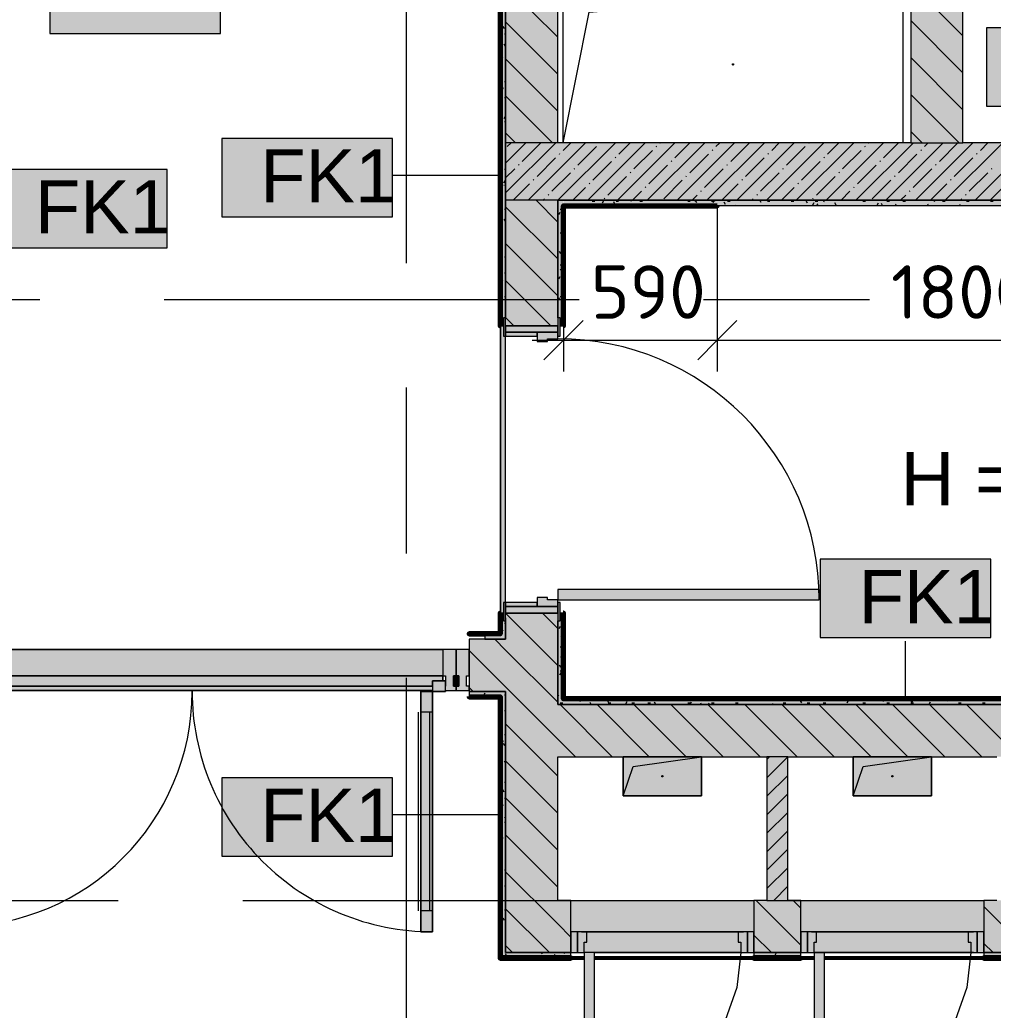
# Model space of a CAD drawing. Header units: millimetres. Extents: x -3817 to 677485, y -22715 to 103890.
# Drawn here: x 20974 to 24699, y 12591 to 16382 of the extents above; entities that cross this region are included whole.
import ezdxf

# ---------------------------------------------------------------- set-up
doc = ezdxf.new("R2010")
doc.units = ezdxf.units.MM
doc.layers.add('PDF _Геометрия', color=7, linetype='Continuous', true_color=0x1d1d1d)
doc.layers.add('PDF _Сплошная заливка', color=7, linetype='Continuous', true_color=0xffffff)
doc.layers.add('PDF _Текст', color=7, linetype='Continuous')
doc.styles.add('PDF GOST-Common', font='arial.ttf')
doc.styles.add('PDF ISOCPEUR', font='isocpeur.ttf')

msp = doc.modelspace()

# ---------------------------------------------------------------- hatches: boundary and pattern name
at = {"layer": 'PDF _Сплошная заливка', "transparency": 33554559}
h = msp.add_hatch(color=256, dxfattribs=at)
h.paths.add_polyline_path([(22833.3, 14011.3), (22833.3, 14081.3), (22825.3, 14081.3), (22825.3, 14111.3), (22813.3, 14111.3), (22813.3, 14011.3)], flags=0)
h.paths.add_polyline_path([(22825.3, 15211.3), (22825.3, 15241.3), (22833.3, 15241.3), (22833.3, 16491.3), (22813.3, 16491.3), (22813.3, 15211.3)], flags=0)
for points in [[(22969.2, 15911.3), (23033.3, 15911.3), (23033.3, 16511.3), (22833.3, 16511.3), (22833.3, 15911.3)], [(23033.3, 15691.3), (31033.3, 15691.3), (31033.3, 15911.3), (22833.3, 15911.3), (22833.3, 15691.3), (22969.2, 15691.3)], [(25443.3, 15671.3), (28083.3, 15671.3), (28083.3, 15691.3), (23053.3, 15691.3), (23054.3, 15671.3), (24614.2, 15671.3)], [(23033.3, 15171.3), (23041.3, 15171.3), (23041.3, 15241.3), (23033.3, 15241.3), (23033.3, 15186.3)], [(23032.2, 15186.3), (23033.3, 15186.3), (23033.3, 15211.3), (22833.3, 15211.3), (22833.3, 15186.3), (22969.2, 15186.3)], [(23913.3, 14161.3), (24033.3, 14161.3), (24033.3, 14201.3), (23033.3, 14201.3), (23033.3, 14161.3)], [(22825.3, 14081.3), (22833.3, 14081.3), (22833.3, 14151.3), (22825.3, 14151.3), (22825.3, 14093.5)], [(23033.3, 14111.3), (23033.3, 14136.3), (22833.3, 14136.3), (22833.3, 14111.3), (22969.2, 14111.3)], [(22289.9, 13871.3), (22593.5, 13871.3), (22593.5, 13971.3), (20693.5, 13971.3), (20693.5, 13871.3), (21610.5, 13871.3)], [(22643.5, 13814.3), (22643.5, 13831.3), (22633.5, 13831.3), (22633.5, 13871.3), (22643.5, 13871.3), (22643.5, 13971.3), (22593.5, 13971.3), (22593.5, 13871.3), (22603.5, 13871.3), (22603.5, 13814.3), (22629.6, 13814.3)], [(22693.5, 13814.3), (22693.5, 13831.3), (22683.5, 13831.3), (22683.5, 13871.3), (22693.5, 13871.3), (22693.5, 13971.3), (22643.5, 13971.3), (22643.5, 13871.3), (22653.5, 13871.3), (22653.5, 13831.3), (22643.5, 13831.3), (22643.5, 13814.3), (22675.7, 13814.3)], [(20931.2, 13831.3), (22553.5, 13831.3), (22553.5, 13851.4), (22593.5, 13851.4), (22593.5, 13871.3), (20693.5, 13871.3), (20693.5, 13851.4), (20733.5, 13851.4), (20733.5, 13831.3)], [(22643.5, 13831.3), (22653.5, 13831.3), (22653.5, 13871.3), (22633.5, 13871.3), (22633.5, 13831.3)], [(22508.5, 13814.3), (22553.5, 13814.3), (22553.5, 13831.3), (20733.5, 13831.3), (20733.5, 13814.3), (22289.9, 13814.3)], [(22508.5, 12891.4), (22553.5, 12891.4), (22553.5, 13811.4), (22508.5, 13811.4), (22508.5, 13011.4)], [(24913.3, 13761.4), (24913.3, 13781.3), (23033.3, 13781.3), (23033.3, 13761.4), (24713.3, 13761.4)], [(24327.9, 13561.4), (24913.3, 13561.4), (24913.3, 13761.4), (23033.3, 13761.4), (23033.3, 13561.4), (23913.3, 13561.4)], [(24463.3, 13411.3), (24463.3, 13561.4), (24163.3, 13561.4), (24163.3, 13411.3), (24327.9, 13411.3)], [(23758.3, 12891.4), (23783.3, 12891.4), (23783.3, 13011.4), (23083.3, 13011.4), (23083.3, 12891.4), (23743.3, 12891.4)], [(24663.3, 12891.4), (24663.3, 13011.4), (23963.3, 13011.4), (23963.3, 12891.4), (24638.3, 12891.4)], [(23143.3, 12811.3), (23733.3, 12811.3), (23733.3, 12851.3), (23723.3, 12851.3), (23723.3, 12891.4), (23143.3, 12891.4), (23143.3, 12851.3), (23133.3, 12851.3), (23133.3, 12811.3)], [(24327.9, 12811.3), (24613.3, 12811.3), (24613.3, 12851.3), (24603.3, 12851.3), (24603.3, 12891.4), (24023.3, 12891.4), (24023.3, 12851.3), (24013.3, 12851.3), (24013.3, 12811.3), (24053.3, 12811.3)], [(24013.3, 12211.4), (24053.3, 12211.4), (24053.3, 12811.3), (24013.3, 12811.3), (24013.3, 12503.6)]]:
    msp.add_hatch(color=256, dxfattribs=at).paths.add_polyline_path(points)
h = msp.add_hatch(color=256, dxfattribs=at)
h.paths.add_polyline_path([(22833.3, 12811.3), (23033.3, 12811.3), (23033.3, 14111.3), (22833.3, 14111.3), (22833.3, 13563.5)], flags=0)
h.paths.add_polyline_path([(23033.3, 15211.3), (23033.3, 15691.3), (22833.3, 15691.3), (22833.3, 15211.3), (22969.2, 15211.3)], flags=0)
h = msp.add_hatch(color=256, dxfattribs=at)
h.paths.add_polyline_path([(23053.3, 13781.3), (23053.3, 14111.3), (23041.3, 14111.3), (23041.3, 14081.3), (23033.3, 14081.3), (23033.3, 13781.3)], flags=0)
h.paths.add_polyline_path([(23053.3, 15211.3), (23053.3, 15691.3), (23033.3, 15691.3), (23034.6, 15241.3), (23041.3, 15241.3), (23041.3, 15211.3)], flags=0)
at = {"layer": 'PDF _Сплошная заливка', "true_color": 0x494949, "transparency": 33554559}
msp.add_hatch(color=251, dxfattribs=at).paths.add_polyline_path([(22825.3, 14111.3), (22825.3, 14151.3), (22833.3, 14151.3), (22833.3, 15171.3), (22825.3, 15171.3), (22825.3, 15211.3), (22813.3, 15211.3), (22813.3, 14111.3)])
at = {"layer": 'PDF _Сплошная заливка', "transparency": 33554559}
h = msp.add_hatch(color=256, dxfattribs=at)
h.paths.add_polyline_path([(22969.2, 14136.3), (23033.3, 14136.3), (23033.3, 14161.3), (22993.3, 14161.3), (22993.3, 14171.3), (22953.3, 14171.3), (22953.3, 14136.3)], flags=0)
h.paths.add_polyline_path([(22953.3, 15151.3), (22993.3, 15151.3), (22993.3, 15161.3), (23033.3, 15161.3), (23032.2, 15186.3), (22953.3, 15186.3), (22953.3, 15161.3)], flags=0)
h = msp.add_hatch(color=256, dxfattribs=at)
h.paths.add_polyline_path([(20453.3, 13811.4), (20593.5, 13811.4), (20591.5, 14011.3), (20453.3, 14011.3)], flags=0)
h.paths.add_polyline_path([(22693.5, 13811.4), (22833.3, 13811.4), (22833.3, 14011.3), (22693.5, 14011.3), (22693.5, 13828.5)], flags=0)
h = msp.add_hatch(color=256, dxfattribs=at)
h.paths.add_polyline_path([(22593.5, 13811.4), (22603.5, 13811.4), (22603.5, 13851.4), (22553.5, 13851.4), (22553.5, 13811.4)], flags=0)
h.paths.add_polyline_path([(20733.5, 13811.4), (20733.5, 13851.4), (20683.5, 13851.4), (20683.5, 13811.4), (20728.5, 13811.4)], flags=0)
h = msp.add_hatch(color=256, dxfattribs=at)
h.paths.add_polyline_path([(20467.9, 13791.3), (20593.5, 13791.3), (20591.5, 13811.4), (20453.3, 13811.4), (20453.3, 13791.3)], flags=0)
h.paths.add_polyline_path([(22813.3, 13791.3), (22813.3, 13811.4), (22693.5, 13811.4), (22693.5, 13791.3), (22812.3, 13791.3)], flags=0)
h = msp.add_hatch(color=256, dxfattribs=at)
h.paths.add_polyline_path([(28083.3, 12811.3), (28083.3, 13011.4), (24663.3, 13011.4), (24663.3, 12811.3), (27045.3, 12811.3)], flags=0)
h.paths.add_polyline_path([(23083.3, 12811.3), (23083.3, 13011.4), (23033.3, 13011.4), (23033.3, 12811.3)], flags=0)
h.paths.add_polyline_path([(23783.3, 12811.3), (23963.3, 12811.3), (23963.3, 13011.4), (23783.3, 13011.4), (23783.3, 12891.4)], flags=0)
h = msp.add_hatch(color=256, dxfattribs=at)
h.paths.add_polyline_path([(23758.3, 12811.3), (23758.3, 12891.4), (23723.3, 12891.4), (23723.3, 12851.3), (23733.3, 12851.3), (23733.3, 12811.3), (23743.3, 12811.3)], flags=0)
h.paths.add_polyline_path([(23123.3, 12811.3), (23133.3, 12811.3), (23133.3, 12851.3), (23143.3, 12851.3), (23143.3, 12891.4), (23108.3, 12891.4), (23108.3, 12811.3)], flags=0)
h = msp.add_hatch(color=256, dxfattribs=at)
h.paths.add_polyline_path([(24623.3, 12811.3), (24638.3, 12811.3), (24638.3, 12891.4), (24603.3, 12891.4), (24603.3, 12851.3), (24613.3, 12851.3), (24613.3, 12811.3)], flags=0)
h.paths.add_polyline_path([(24003.3, 12811.3), (24013.3, 12811.3), (24013.3, 12851.3), (24023.3, 12851.3), (24023.3, 12891.4), (23988.3, 12891.4), (23988.3, 12811.3)], flags=0)
h = msp.add_hatch(color=256, dxfattribs=at)
h.paths.add_polyline_path([(23943.3, 12791.3), (23963.3, 12791.3), (23963.3, 12811.3), (23783.3, 12811.3), (23783.3, 12791.3), (23913.3, 12791.3)], flags=0)
h.paths.add_polyline_path([(22969.2, 12791.3), (23083.3, 12791.3), (23083.3, 12811.3), (22813.3, 12811.3), (22813.3, 12791.3), (22833.3, 12791.3)], flags=0)
h.paths.add_polyline_path([(25686.6, 12791.3), (28283.3, 12791.3), (28283.3, 12811.3), (24663.3, 12811.3), (24663.3, 12791.3)], flags=0)

# ---------------------------------------------------------------- linework, layer by layer
at = {"layer": 'PDF _Геометрия', "color": 9, "lineweight": 9, "true_color": 0xc0c0c0}
for points in [[(26593.3, 28410.9), (28803.3, 28410.9), (28803.3, 17111.3), (22753.3, 17111.3), (22753.3, 16891.3), (24383.3, 16891.3), (24383.3, 15911.3), (23033.3, 15911.3), (23033.3, 16511.3), (23033.3, 16711.3), (22753.3, 16711.3), (22753.3, 16511.3), (22833.3, 16511.3), (22833.3, 15911.3), (22833.3, 15691.3), (22833.3, 16491.3), (22833.3, 16511.3), (22153.3, 16511.3), (22153.3, 17111.3), (22153.3, 17121.3), (22133.3, 17121.3), (22133.3, 17111.3), (22133.3, 16491.3), (22153.3, 16491.3)], [(30853.3, 16891.3), (31033.3, 16891.3), (31033.3, 15911.3), (24583.3, 15911.3), (24583.3, 16891.3), (26053.3, 16891.3)], [(28083.3, 15691.3), (23053.3, 15691.3), (23033.3, 15691.3), (23033.3, 15241.3), (23033.3, 15691.3), (28083.3, 15691.3)], [(23643.3, 15671.3), (25443.3, 15671.3)], [(22813.3, 15211.3), (22825.3, 15211.3)], [(22833.3, 15211.3), (23033.3, 15211.3)], [(23041.3, 15211.3), (23053.3, 15211.3)], [(22825.3, 14111.3), (22813.3, 14111.3)], [(23033.3, 14111.3), (22833.3, 14111.3)], [(23053.3, 14111.3), (23041.3, 14111.3)], [(24913.3, 13761.4), (23033.3, 13761.4), (23033.3, 14081.3), (23033.3, 13781.3), (23033.3, 13761.4), (24913.3, 13761.4)], [(22753.5, 14031.3), (22753.5, 14011.3), (22813.3, 14011.3), (22833.3, 14011.3), (22693.5, 14011.3), (22693.5, 13811.4), (22693.5, 13791.3)], [(22813.3, 13791.3), (22813.3, 12811.3), (22813.3, 12791.3), (23083.3, 12791.3), (23083.3, 12811.3), (22833.3, 12811.3), (22833.3, 13811.4), (22813.3, 13811.4), (22833.3, 13811.4), (22833.3, 12811.3), (23033.3, 12811.3), (23083.3, 12811.3), (23083.3, 13011.4), (23033.3, 13011.4), (23033.3, 13561.4), (23833.3, 13561.4), (23833.3, 13011.4), (23783.3, 13011.4), (23783.3, 12811.3), (23963.3, 12811.3), (23963.3, 13011.4), (23913.3, 13011.4), (23913.3, 13561.4), (24713.3, 13561.4)], [(23083.3, 12891.4), (23083.3, 13011.4), (23783.3, 13011.4), (23783.3, 12891.4)], [(23963.3, 12891.4), (23963.3, 13011.4), (24663.3, 13011.4), (24663.3, 12891.4)], [(24713.3, 13011.4), (24663.3, 13011.4), (24663.3, 12811.3), (28083.3, 12811.3)], [(23733.3, 12811.3), (23173.3, 12811.3)], [(24327.9, 12811.3), (24053.3, 12811.3)]]:
    msp.add_lwpolyline(points, dxfattribs=at)
at = {"layer": 'PDF _Геометрия', "color": 253, "lineweight": 9, "true_color": 0xaaaaaa}
for points in [[(22453.3, 15451), (22453.3, 17038.5)], [(20415.6, 15311.3), (21050.6, 15311.3)], [(21526.9, 15311.3), (23114.4, 15311.3)], [(23590.6, 15311.3), (24225.6, 15311.3)], [(22453.3, 14339.8), (22453.3, 14974.8)], [(22453.3, 12276), (22453.3, 13863.5)], [(22553.5, 13831.3), (22553.5, 13851.4), (22603.5, 13851.4)], [(22603.5, 13814.3), (22603.5, 13811.4), (22553.5, 13811.4), (22553.5, 13814.3)], [(22499.5, 12971.4), (22499.5, 13731.3)], [(22553.5, 13731.3), (22508.5, 13731.3)], [(22543.5, 12971.4), (22543.5, 13731.3)], [(20715.6, 13011.4), (21350.6, 13011.4)], [(21826.9, 13011.4), (23414.4, 13011.4)], [(23890.6, 13011.4), (24525.6, 13011.4)], [(22553.5, 12971.4), (22508.5, 12971.4)], [(23123.3, 12891.4), (23743.3, 12891.4), (23123.3, 12891.4)], [(24003.3, 12891.4), (24623.3, 12891.4), (24003.3, 12891.4)], [(23173.3, 12811.3), (23733.3, 12811.3), (23718.2, 12677.8), (23673.8, 12551), (23602.4, 12437.3), (23507.4, 12342.3), (23393.6, 12270.8), (23266.8, 12226.4), (23133.3, 12211.4)], [(23733.3, 12811.3), (23133.3, 12811.3)], [(24613.3, 12811.3), (24598.2, 12677.8), (24553.8, 12551), (24482.4, 12437.3), (24387.4, 12342.3), (24273.6, 12270.8), (24146.8, 12226.4), (24013.3, 12211.4)], [(24013.3, 12811.3), (24623.3, 12811.3), (24053.3, 12811.3)]]:
    msp.add_lwpolyline(points, dxfattribs=at)
at = {"layer": 'PDF _Геометрия', "color": 231, "lineweight": 70, "true_color": 0xff80c0}
for points in [[(22153.3, 16491.3), (22133.3, 16491.3), (22133.3, 16911.3), (22132.3, 16911.3), (22132.3, 16862.3), (22132.3, 16491.3), (22132.3, 16490.3), (22812.3, 16490.3), (22812.3, 15211.3), (22813.3, 15211.3)], [(23053.3, 15211.3), (23054.3, 15211.3), (23054.3, 15670.3), (23643.3, 15670.3), (23643.3, 15671.3)], [(22813.3, 14111.3), (22812.3, 14111.3), (22812.3, 14032.3), (22693.5, 14032.3), (22693.5, 14031.3), (22753.5, 14031.3)], [(24934.3, 13031.3), (24934.3, 13781.3), (24934.3, 13782.3), (23054.3, 13782.3), (23054.3, 14111.3), (23053.3, 14111.3)], [(22693.5, 13791.3), (22693.5, 13790.3), (22812.3, 13790.3), (22812.3, 12791.3), (22812.3, 12790.4), (23083.3, 12790.4), (23083.3, 12791.3), (22813.3, 12791.3), (22813.3, 13791.3)]]:
    msp.add_lwpolyline(points, dxfattribs=at)
at = {"layer": 'PDF _Геометрия', "color": 7, "lineweight": 9}
for points in [[(21741.8, 16629.8), (21088.6, 16629.8), (21088.6, 16329.8), (21741.8, 16329.8)], [(24353.3, 16511.3), (24353.3, 15911.3), (23053.3, 15911.3), (23053.3, 16511.3)], [(25326.6, 16351.8), (24673.5, 16351.8), (24673.5, 16051.8), (25326.6, 16051.8)], [(22400.3, 15928), (21747.1, 15928), (21747.1, 15628), (22400.3, 15628)], [(21537.8, 15809.5), (20884.7, 15809.5), (20884.7, 15509.5), (21537.8, 15509.5)], [(24690.5, 14317.2), (24037.4, 14317.2), (24037.4, 14017.2), (24690.5, 14017.2)], [(22833.3, 14093.5), (22833.3, 14011.3)], [(22553.5, 13814.3), (20733.5, 13814.3)], [(22693.5, 13811.4), (22813.3, 13811.4)], [(23583.3, 13561.4), (23583.3, 13411.3), (23283.3, 13411.3), (23283.3, 13561.4)], [(23583.3, 13561.4), (23283.3, 13561.4), (23283.3, 13411.3), (23583.3, 13411.3)], [(24463.3, 13561.4), (24463.3, 13411.3), (24163.3, 13411.3), (24163.3, 13561.4)], [(24463.3, 13561.4), (24163.3, 13561.4), (24163.3, 13411.3), (24463.3, 13411.3)], [(22400.3, 13480.5), (21747.1, 13480.5), (21747.1, 13180.5), (22400.3, 13180.5)]]:
    msp.add_lwpolyline(points, close=True, dxfattribs=at)
at = {"layer": 'PDF _Геометрия', "lineweight": 9}
for points in [[(23033.3, 16315.2), (22837.1, 16511.3), (22753.3, 16595.2)], [(24583.3, 16320.8), (24383.3, 16520.8)], [(24583.3, 16179.4), (24383.3, 16379.4)], [(23033.3, 16173.7), (22833.3, 16373.7)], [(23033.3, 16032.3), (22833.3, 16232.3)], [(24583.3, 16038), (24383.3, 16238)], [(23012.8, 15911.3), (22833.3, 16090.9)], [(24568.5, 15911.3), (24383.3, 16096.5)], [(22871.4, 15911.3), (22833.3, 15949.5)], [(24427, 15911.3), (24383.3, 15955.1)], [(22833.3, 15833.6), (22911, 15911.3)], [(22833.3, 15719.6), (23025.1, 15911.3)], [(22839.3, 15896.6), (22854, 15911.3)], [(22896.3, 15839.6), (22967.6, 15910.9)], [(22919.1, 15691.3), (23139.1, 15911.3)], [(23033.2, 15691.3), (23253.2, 15911.3)], [(23053.1, 15882.4), (23082.1, 15911.3)], [(23110.1, 15825.4), (23181.4, 15896.6)], [(23147.2, 15691.3), (23367.2, 15911.3)], [(23195.7, 15910.9), (23196.1, 15911.3)], [(23261.3, 15691.3), (23481.3, 15911.3)], [(23267, 15868.1), (23310.2, 15911.3)], [(23375.3, 15691.3), (23595.3, 15911.3)], [(23409.5, 15896.6), (23411.9, 15899)], [(23423.8, 15910.9), (23424.2, 15911.3)], [(23480.8, 15853.9), (23538.3, 15911.3)], [(23489.4, 15691.3), (23709.4, 15911.3)], [(23603.4, 15691.3), (23823.4, 15911.3)], [(23623.4, 15882.4), (23625.7, 15884.8)], [(23637.6, 15896.6), (23652.3, 15911.3)], [(23694.6, 15839.6), (23765.9, 15910.9)], [(23717.4, 15691.3), (23937.4, 15911.3)], [(23831.5, 15691.3), (24051.5, 15911.3)], [(23851.5, 15882.4), (23880.4, 15911.3)], [(23908.5, 15825.4), (23979.8, 15896.6)], [(23945.5, 15691.3), (24165.5, 15911.3)], [(23994, 15910.9), (23994.5, 15911.3)], [(24059.6, 15691.3), (24279.6, 15911.3)], [(24065.3, 15868.1), (24108.5, 15911.3)], [(24173.6, 15691.3), (24393.6, 15911.3)], [(24207.9, 15896.6), (24210.2, 15899)], [(24222.1, 15910.9), (24222.6, 15911.3)], [(24279.1, 15853.9), (24336.6, 15911.3)], [(24287.7, 15691.3), (24507.7, 15911.3)], [(24401.7, 15691.3), (24621.7, 15911.3)], [(24421.7, 15882.4), (24424.1, 15884.8)], [(24436, 15896.6), (24450.7, 15911.3)], [(24493, 15839.6), (24564.3, 15910.9)], [(24515.8, 15691.3), (24735.8, 15911.3)], [(24629.8, 15691.3), (24849.8, 15911.3)], [(24649.8, 15882.4), (24678.8, 15911.3)], [(22953.3, 15782.6), (23024.6, 15853.9)], [(23038.9, 15868.1), (23041.2, 15870.5)], [(23252.7, 15853.9), (23255.1, 15856.2)], [(23324, 15811.1), (23395.3, 15882.4)], [(23537.8, 15796.8), (23609.1, 15868.1)], [(23751.7, 15782.6), (23822.9, 15853.9)], [(23837.2, 15868.1), (23839.6, 15870.5)], [(24051, 15853.9), (24053.4, 15856.2)], [(24122.3, 15811.1), (24193.6, 15882.4)], [(24336.2, 15796.8), (24407.4, 15868.1)], [(24550, 15782.6), (24621.3, 15853.9)], [(24635.5, 15868.1), (24637.9, 15870.5)], [(22833.3, 15776.6), (22867.8, 15811.1)], [(22882, 15825.4), (22884.4, 15827.7)], [(23095.9, 15811.1), (23098.3, 15813.5)], [(23167.2, 15768.3), (23238.4, 15839.6)], [(23381, 15754.1), (23452.3, 15825.4)], [(23466.5, 15839.6), (23468.9, 15842)], [(23594.8, 15739.8), (23666.1, 15811.1)], [(23680.4, 15825.4), (23682.8, 15827.7)], [(23894.2, 15811.1), (23896.6, 15813.5)], [(23965.5, 15768.3), (24036.8, 15839.6)], [(24179.4, 15754.1), (24250.6, 15825.4)], [(24264.9, 15839.6), (24267.3, 15842)], [(24393.2, 15739.8), (24464.5, 15811.1)], [(24478.7, 15825.4), (24481.1, 15827.7)], [(24692.6, 15811.1), (24694.9, 15813.5)], [(22939.1, 15768.3), (22941.4, 15770.7)], [(23010.3, 15725.6), (23081.6, 15796.8)], [(23224.2, 15711.3), (23295.5, 15782.6)], [(23309.7, 15796.8), (23312.1, 15799.2)], [(23523.6, 15782.6), (23525.9, 15785)], [(23737.4, 15768.3), (23739.8, 15770.7)], [(23808.7, 15725.6), (23880, 15796.8)], [(24022.5, 15711.3), (24093.8, 15782.6)], [(24108.1, 15796.8), (24110.4, 15799.2)], [(24321.9, 15782.6), (24324.3, 15785)], [(24535.8, 15768.3), (24538.1, 15770.7)], [(24607, 15725.6), (24678.3, 15796.8)], [(22862.1, 15691.3), (22924.8, 15754.1)], [(23090.2, 15691.3), (23138.7, 15739.8)], [(23152.9, 15754.1), (23155.3, 15756.4)], [(23366.7, 15739.8), (23369.1, 15742.2)], [(23438, 15697.1), (23509.3, 15768.3)], [(23660.4, 15691.3), (23723.2, 15754.1)], [(23888.5, 15691.3), (23937, 15739.8)], [(23951.3, 15754.1), (23953.6, 15756.4)], [(24165.1, 15739.8), (24167.5, 15742.2)], [(24236.4, 15697.1), (24307.7, 15768.3)], [(24458.8, 15691.3), (24521.5, 15754.1)], [(24686.9, 15691.3), (24735.3, 15739.8)], [(22976.1, 15691.3), (22981.8, 15697.1)], [(22996.1, 15711.3), (22998.5, 15713.7)], [(23209.9, 15697.1), (23212.3, 15699.4)], [(23318.3, 15691.3), (23352.5, 15725.6)], [(23546.4, 15691.3), (23566.3, 15711.3)], [(23580.6, 15725.6), (23583, 15727.9)], [(23774.5, 15691.3), (23780.2, 15697.1)], [(23794.4, 15711.3), (23796.8, 15713.7)], [(24008.3, 15697.1), (24010.6, 15699.4)], [(24116.6, 15691.3), (24150.8, 15725.6)], [(24344.7, 15691.3), (24364.7, 15711.3)], [(24378.9, 15725.6), (24381.3, 15727.9)], [(24572.8, 15691.3), (24578.5, 15697.1)], [(24592.8, 15711.3), (24595.1, 15713.7)], [(23033.3, 15466.6), (22833.3, 15666.6)], [(23033.3, 15608.1), (22950, 15691.3)], [(23033.3, 15325.2), (22833.3, 15525.2)], [(23005.7, 15211.3), (22833.3, 15383.8)], [(22864.3, 15211.3), (22833.3, 15242.4)], [(23033.3, 13911), (22833.3, 14111)], [(23033.3, 14052.4), (22974.3, 14111.3)], [(23033.3, 13769.6), (22833.3, 13969.6), (22791.5, 14011.3)], [(23100.1, 13561.4), (23033.3, 13628.2), (22833.3, 13828.2), (22693.5, 13967.9)], [(22708.7, 13811.4), (22693.5, 13826.5)], [(23241.5, 13561.4), (23041.5, 13761.4)], [(23382.9, 13561.4), (23182.9, 13761.4)], [(23524.3, 13561.4), (23324.3, 13761.4)], [(23665.8, 13561.4), (23465.8, 13761.4)], [(23807.2, 13561.4), (23607.2, 13761.4)], [(23948.6, 13561.4), (23748.6, 13761.4)], [(24090, 13561.4), (23890, 13761.4)], [(24231.4, 13561.4), (24031.4, 13761.4)], [(24372.9, 13561.4), (24172.9, 13761.4)], [(24514.3, 13561.4), (24314.3, 13761.4)], [(24655.7, 13561.4), (24455.7, 13761.4)], [(24913.3, 13445.2), (24797.1, 13561.4), (24597.1, 13761.4)], [(23033.3, 13486.7), (22833.3, 13686.7)], [(23033.3, 13345.3), (22833.3, 13545.3)], [(23833.3, 13551.2), (23843.4, 13561.4)], [(23833.3, 13480.5), (23913.3, 13560.5)], [(23833.3, 13409.8), (23913.3, 13489.8)], [(23033.3, 13203.9), (22833.3, 13403.9)], [(23833.3, 13339.1), (23913.3, 13419.1)], [(23833.3, 13268.4), (23913.3, 13348.4)], [(23833.3, 13197.7), (23913.3, 13277.7)], [(23033.3, 13062.5), (22833.3, 13262.5)], [(23833.3, 13127), (23913.3, 13207)], [(23083.3, 12871.1), (23033.3, 12921.1), (22833.3, 13121.1)], [(23833.3, 13056.3), (23913.3, 13136.3)], [(23859.1, 13011.4), (23913.3, 13065.6)], [(23963.3, 12839.6), (23791.5, 13011.4)], [(23963.3, 12981), (23932.9, 13011.4)], [(23001.5, 12811.3), (22833.3, 12979.6)], [(24840, 12811.3), (24663.3, 12988.1)], [(23850.1, 12811.3), (23783.3, 12878.2)], [(22860.1, 12811.3), (22833.3, 12838.2)], [(24698.6, 12811.3), (24663.3, 12846.7)]]:
    msp.add_lwpolyline(points, dxfattribs=at)
at = {"layer": 'PDF _Геометрия', "color": 231, "lineweight": 9, "true_color": 0xff80c0}
for points in [[(22813.3, 15211.3), (22813.3, 16491.3), (22812.3, 16491.3), (22153.3, 16491.3)], [(23643.3, 15671.3), (23054.3, 15671.3), (23053.3, 15671.3), (23053.3, 15211.3)], [(22753.5, 14031.3), (22800.2, 14031.3), (22813.3, 14031.3), (22813.3, 14032.3), (22813.3, 14111.3)], [(23053.3, 14111.3), (23053.3, 13794.4), (23053.3, 13781.3), (23054.3, 13781.3), (24913.3, 13781.3)], [(22813.3, 13791.3), (22812.3, 13791.3), (22693.5, 13791.3)]]:
    msp.add_lwpolyline(points, dxfattribs=at)
at = {"layer": 'PDF _Геометрия', "color": 7, "lineweight": 9}
for points in [[(22813.3, 16491.3), (22813.3, 15211.3), (22825.3, 15211.3)], [(23053.3, 15911.3), (23153.3, 16411.3), (24353.3, 16511.3)], [(23033.3, 15911.3), (22833.3, 15911.3)], [(24383.3, 15911.3), (24583.3, 15911.3)], [(22812.8, 15786.1), (22400.3, 15786.1)], [(23033.3, 15691.3), (22833.3, 15691.3), (22833.3, 15241.3), (22833.3, 15691.3)], [(23053.3, 15211.3), (23053.3, 15671.3)], [(23054.3, 15671.3), (23643.3, 15671.3)], [(23643.3, 15662.3), (23643.3, 15155.5), (23643.3, 15035.5)], [(23054.3, 15261.6), (23054.3, 15155.5), (23054.3, 15035.5)], [(22813.3, 14111.3), (22813.3, 15211.3), (22813.3, 14111.3), (22813.3, 14032.3)], [(22833.3, 14151.3), (22833.3, 15171.3)], [(22934.3, 15155.5), (23643.3, 15155.5), (25563.3, 15155.5)], [(23053.3, 13781.3), (23053.3, 13794.4), (23053.3, 14111.3)], [(22753.5, 14031.3), (22800.2, 14031.3), (22813.3, 14031.3)], [(24364, 13781.8), (24364, 14003.3)], [(22593.5, 13971.3), (20693.5, 13971.3), (22593.5, 13971.3), (22593.5, 13871.3), (22593.5, 13851.4), (22593.5, 13871.3), (20693.5, 13871.3), (22593.5, 13871.3)], [(22633.5, 13853.6), (22651.3, 13871.3)], [(22553.5, 13831.3), (20733.5, 13831.3), (22553.5, 13831.3)], [(22693.5, 13791.3), (22812.3, 13791.3)], [(24913.3, 13781.3), (23054.3, 13781.3)], [(23283.3, 13411.3), (23320.8, 13523.8), (23583.3, 13561.4)], [(23913.3, 13561.4), (23833.3, 13561.4)], [(24163.3, 13411.3), (24200.8, 13523.8), (24463.3, 13561.4)], [(22812.8, 13338.6), (22400.3, 13338.6)], [(23833.3, 13011.4), (23913.3, 13011.4)]]:
    msp.add_lwpolyline(points, dxfattribs=at)
at = {"layer": 'PDF _Геометрия', "color": 253, "lineweight": 9, "true_color": 0x9b9b9b}
for points in [[(22829.1, 16347.9), (22824, 16356.6)], [(22828.9, 16328.4), (22833.3, 16328.4)], [(22833.2, 16279.9), (22828.1, 16288.6)], [(22816.9, 16231), (22813.3, 16224.6)], [(22822, 16238.3), (22817, 16247)], [(22814.9, 16128.6), (22813.3, 16131.5)], [(22824, 16121.3), (22819, 16112.6)], [(22828.9, 16145.5), (22833.3, 16145.5)], [(22828.9, 16084.5), (22833.3, 16084.5)], [(22819, 16060.6), (22814, 16069.3)], [(22819.9, 16053.3), (22814.9, 16044.6)], [(22831.1, 16011.6), (22826.1, 16002.9)], [(22828.9, 15993.1), (22833.3, 15993.1)], [(22828.9, 15810.2), (22833.3, 15810.2)], [(22818.8, 15807.5), (22813.8, 15798.8)], [(22824.2, 15746.8), (22819.2, 15755.5)], [(22830, 15765.9), (22825, 15757.2)], [(22828.9, 15749.3), (22833.3, 15749.3)], [(22828.9, 15657.8), (22833.3, 15657.8)], [(23042.3, 15657.8), (23052.4, 15657.8)], [(23166.1, 15677.4), (23162.6, 15671.3)], [(23164.2, 15688.3), (23174.3, 15688.3)], [(23207.7, 15688.6), (23202.7, 15679.9)], [(23210.1, 15688), (23208.1, 15691.3)], [(23244.5, 15691.3), (23244.3, 15691)], [(23251.7, 15676.9), (23246.7, 15685.6)], [(23255.7, 15688.3), (23265.7, 15688.3)], [(23314.9, 15691.3), (23312.4, 15687)], [(23347.1, 15688.3), (23357.2, 15688.3)], [(23411.8, 15676.3), (23408.9, 15671.3)], [(23479.8, 15672.3), (23479.3, 15671.3)], [(23530, 15688.3), (23540, 15688.3)], [(23561.3, 15691.3), (23558.1, 15685.9)], [(23565.5, 15682), (23560.4, 15690.7)], [(23621.4, 15688.3), (23631.5, 15688.3)], [(23631.1, 15690.5), (23626.1, 15681.8)], [(23633.5, 15686.1), (23630.5, 15691.3)], [(23675.1, 15675), (23670.1, 15683.7)], [(23682.4, 15688.3), (23692.4, 15688.3)], [(23712.4, 15671.3), (23711.8, 15672.5)], [(23811.2, 15683.1), (23806.5, 15691.3)], [(23834.8, 15688.3), (23844.8, 15688.3)], [(23926.2, 15688.3), (23936.3, 15688.3)], [(23988.9, 15680.1), (23983.9, 15688.9)], [(24013, 15681.2), (24007.9, 15672.5)], [(24017.7, 15688.3), (24027.7, 15688.3)], [(24029.2, 15671.3), (24025.5, 15677.7)], [(24054, 15691.3), (24049.6, 15683.7)], [(24098.6, 15673.1), (24093.6, 15681.8)], [(24159.6, 15691.3), (24159.2, 15690.7)], [(24200.5, 15688.3), (24210.6, 15688.3)], [(24258.7, 15680.1), (24253.7, 15671.4)], [(24275.6, 15671.3), (24271.3, 15678.8)], [(24292, 15688.3), (24302, 15688.3)], [(24326.7, 15676.1), (24324, 15671.3)], [(24352.9, 15688.3), (24363, 15688.3)], [(24370.7, 15689.4), (24369.6, 15691.3)], [(24405.9, 15691.3), (24405, 15689.7)], [(24451.5, 15671.3), (24449, 15675.8)], [(24476.3, 15691.3), (24473, 15685.6)], [(24505.3, 15688.3), (24515.4, 15688.3)], [(24572.5, 15675), (24570.4, 15671.3)], [(24596.8, 15688.3), (24606.8, 15688.3)], [(24688.2, 15688.3), (24698.3, 15688.3)], [(22832.4, 15610.7), (22827.3, 15619.4)], [(23041.2, 15644), (23036.1, 15635.3)], [(23052.3, 15602.3), (23047.3, 15593.6)], [(23042.3, 15566.4), (23052.4, 15566.4)], [(23053.3, 15532.9), (23050.7, 15537.3)], [(22813.7, 15493.8), (22813.3, 15493.1)], [(22828.9, 15474.9), (22833.3, 15474.9)], [(23044.6, 15486.9), (23039.6, 15495.6)], [(23042.3, 15444.5), (23052.4, 15444.5)], [(22818.2, 15391.4), (22813.3, 15400)], [(22828.9, 15414), (22833.3, 15414)], [(23040.1, 15398.2), (23035, 15389.5)], [(23048.7, 15418.9), (23043.7, 15427.6)], [(22820.7, 15384.1), (22815.7, 15375.4)], [(23051.2, 15356.6), (23046.2, 15347.9)], [(23052.8, 15350.8), (23047.8, 15359.6)], [(22828.9, 15322.5), (22833.3, 15322.5)], [(23041.6, 15309.2), (23036.6, 15317.9)], [(23042.3, 15322.5), (23052.4, 15322.5)], [(23042.3, 15231.1), (23052.4, 15231.1)], [(23042.3, 14103.3), (23052.4, 14103.3)], [(22828.9, 14072.9), (22833.3, 14072.9)], [(23047.1, 14080.5), (23042.1, 14089.2)], [(22822.3, 14045.7), (22817.3, 14037)], [(23041.7, 14059.9), (23036.6, 14051.2)], [(23051.2, 14012.5), (23046.2, 14021.2)], [(23042.3, 13981.4), (23052.4, 13981.4)], [(23053.3, 13947.9), (23050.2, 13953.2)], [(23048.7, 13950.2), (23043.7, 13941.5)], [(23044.1, 13902.8), (23039.1, 13911.5)], [(23044.7, 13882.2), (23039.6, 13873.5)], [(23042.3, 13890), (23052.4, 13890)], [(22753.2, 13804.1), (22748.2, 13795.4)], [(23037, 13793.2), (23033.3, 13799.7)], [(23053.3, 13836.1), (23050.8, 13831.8)], [(22768, 13798.6), (22778, 13798.6)], [(22828.9, 13798.6), (22833.3, 13798.6)], [(23042.3, 13768.1), (23052.4, 13768.1)], [(23120.3, 13770.8), (23115.3, 13779.6)], [(23161, 13761.4), (23156.9, 13768.4)], [(23230, 13763.8), (23225, 13772.5)], [(23225.2, 13768.1), (23235.2, 13768.1)], [(23297.5, 13771.4), (23292.4, 13762.7)], [(23316.6, 13768.1), (23326.7, 13768.1)], [(23338.4, 13781.3), (23334.1, 13773.9)], [(23377.6, 13768.1), (23387.6, 13768.1)], [(23407.4, 13761.4), (23402.7, 13769.5)], [(23444, 13781.3), (23443.7, 13780.9)], [(23502.1, 13780.1), (23501.4, 13781.3)], [(23530, 13768.1), (23540, 13768.1)], [(23543.2, 13770.3), (23538.2, 13761.6)], [(23583.3, 13761.4), (23580.4, 13766.5)], [(23611.2, 13766.2), (23608.4, 13761.4)], [(23621.4, 13768.1), (23631.5, 13768.1)], [(23690.4, 13781.3), (23689.5, 13779.9)], [(23712.9, 13768.1), (23722.9, 13768.1)], [(23760.7, 13781.3), (23757.5, 13775.8)], [(23857, 13765.2), (23854.8, 13761.4)], [(23895.7, 13768.1), (23905.8, 13768.1)], [(23925.6, 13778.2), (23923.7, 13781.3)], [(23967.2, 13767.1), (23962.2, 13775.8)], [(23987.2, 13768.1), (23997.2, 13768.1)], [(24048.1, 13768.1), (24058.2, 13768.1)], [(24144.3, 13775.2), (24139.3, 13766.5)], [(24183.1, 13781.3), (24181, 13777.7)], [(24200.5, 13768.1), (24210.6, 13768.1)], [(24281, 13772.2), (24275.9, 13780.9)], [(24292, 13768.1), (24302, 13768.1)], [(24349, 13776.3), (24346.1, 13781.3)], [(24348.4, 13763), (24347.5, 13761.4)], [(24383.4, 13768.1), (24393.5, 13768.1)], [(24390.1, 13774.1), (24385.1, 13765.4)], [(24390.6, 13765.2), (24385.6, 13773.9)], [(24428, 13761.4), (24427.2, 13762.7)], [(24458.1, 13770), (24453.1, 13761.4)], [(24526.7, 13773.3), (24522.1, 13781.3)], [(24566.3, 13768.1), (24576.4, 13768.1)], [(24605.4, 13781.3), (24604.4, 13779.6)], [(24657.7, 13768.1), (24667.8, 13768.1)], [(22817.2, 13732), (22813.3, 13725.2)], [(22828.9, 13737.6), (22833.3, 13737.6)], [(22824.2, 13622.3), (22819.2, 13613.6)], [(22830, 13603.2), (22824.9, 13611.9)], [(22828.9, 13646.1), (22833.3, 13646.1)], [(22833.3, 13536.5), (22829, 13543.9)], [(22828.9, 13463.3), (22833.3, 13463.3)], [(22833.3, 13475.6), (22833.1, 13475.8)], [(22827, 13425.5), (22821.9, 13434.2)], [(22815.8, 13383.9), (22813.3, 13388.3)], [(22828.9, 13402.3), (22833.3, 13402.3)], [(22823.1, 13376.6), (22818.1, 13367.9)], [(22819.9, 13315.8), (22814.9, 13324.5)], [(22828.9, 13310.9), (22833.3, 13310.9)], [(22833.3, 13333.2), (22829.3, 13326.2)], [(22824, 13247.8), (22818.9, 13256.5)], [(22828.9, 13128), (22833.3, 13128)], [(22833.3, 13150.3), (22832.3, 13148.5)], [(22828.9, 13067), (22833.3, 13067)], [(22813.9, 12994.8), (22813.3, 12993.7)], [(22828.9, 12975.6), (22833.3, 12975.6)], [(22829.2, 12934), (22824.1, 12942.7)], [(22833.3, 12906.4), (22831.2, 12902.8)], [(22828.9, 12792.7), (22839, 12792.7)], [(22837.3, 12798), (22832.3, 12806.7)], [(22876.3, 12791.3), (22873.9, 12795.5)], [(22973.4, 12806.1), (22970.4, 12811.3)], [(22981.3, 12792.7), (22991.4, 12792.7)], [(23021, 12804.8), (23015.9, 12796.1)], [(23059.9, 12811.3), (23057.6, 12807.3)], [(23072.8, 12792.7), (23082.8, 12792.7)], [(23834.8, 12792.7), (23844.8, 12792.7)], [(23867.8, 12808.6), (23862.8, 12799.9)], [(23904.6, 12811.3), (23904.4, 12811.1)], [(23956.3, 12810.5), (23955.8, 12811.3)], [(24688.2, 12792.7), (24698.3, 12792.7)]]:
    msp.add_lwpolyline(points, dxfattribs=at)
at = {"layer": 'PDF _Геометрия', "color": 253, "lineweight": 13, "true_color": 0xaaaaaa}
for points in [[(22825.3, 15171.3), (22833.3, 15171.3), (22833.3, 15241.3), (22825.3, 15241.3)], [(23033.3, 15171.3), (23041.3, 15171.3), (23041.3, 15241.3), (23033.3, 15241.3)], [(22833.3, 15186.3), (23033.3, 15186.3), (23033.3, 15211.3), (22833.3, 15211.3)], [(22833.3, 15171.3), (22953.3, 15171.3), (22953.3, 15186.3), (22833.3, 15186.3)], [(23033.3, 15161.3), (23033.3, 15186.3), (22953.3, 15186.3), (22953.3, 15151.3), (22993.3, 15151.3), (22993.3, 15161.3)], [(23032.3, 15171.3), (23033.3, 15171.3), (23033.3, 15186.3), (23032.3, 15186.3)], [(24033.3, 14161.3), (24033.3, 14201.3), (23033.3, 14201.3), (23033.3, 14161.3)], [(22825.3, 14151.3), (22825.3, 14081.3), (22833.3, 14081.3), (22833.3, 14151.3)], [(22833.3, 14151.3), (22833.3, 14136.3), (22953.3, 14136.3), (22953.3, 14151.3)], [(23033.3, 14161.3), (22993.3, 14161.3), (22993.3, 14171.3), (22953.3, 14171.3), (22953.3, 14136.3), (23033.3, 14136.3)], [(23032.3, 14151.3), (23032.3, 14136.3), (23033.3, 14136.3), (23033.3, 14151.3)], [(23033.3, 14151.3), (23033.3, 14081.3), (23041.3, 14081.3), (23041.3, 14151.3)], [(22833.3, 14136.3), (22833.3, 14111.3), (23033.3, 14111.3), (23033.3, 14136.3)], [(22553.5, 13811.4), (22603.5, 13811.4), (22603.5, 13851.4), (22553.5, 13851.4)], [(23108.3, 12891.4), (23083.3, 12891.4), (23083.3, 12811.3), (23108.3, 12811.3)], [(23133.3, 12811.3), (23133.3, 12851.3), (23143.3, 12851.3), (23143.3, 12891.4), (23108.3, 12891.4), (23108.3, 12811.3)], [(23733.3, 12811.3), (23758.3, 12811.3), (23758.3, 12891.4), (23723.3, 12891.4), (23723.3, 12851.3), (23733.3, 12851.3)], [(23758.3, 12891.4), (23758.3, 12811.3), (23783.3, 12811.3), (23783.3, 12891.4)], [(23988.3, 12891.4), (23963.3, 12891.4), (23963.3, 12811.3), (23988.3, 12811.3)], [(24013.3, 12811.3), (24013.3, 12851.3), (24023.3, 12851.3), (24023.3, 12891.4), (23988.3, 12891.4), (23988.3, 12811.3)], [(24613.3, 12811.3), (24638.3, 12811.3), (24638.3, 12891.4), (24603.3, 12891.4), (24603.3, 12851.3), (24613.3, 12851.3)], [(24638.3, 12891.4), (24638.3, 12811.3), (24663.3, 12811.3), (24663.3, 12891.4)], [(23133.3, 12211.4), (23173.3, 12211.4), (23173.3, 12811.3), (23133.3, 12811.3)], [(24013.3, 12211.4), (24053.3, 12211.4), (24053.3, 12811.3), (24013.3, 12811.3)]]:
    msp.add_lwpolyline(points, close=True, dxfattribs=at)
at = {"layer": 'PDF _Геометрия', "color": 7, "lineweight": 20}
for points in [[(23129.3, 15230.5), (23054.3, 15155.5), (22979.3, 15080.5)], [(23718.3, 15230.5), (23643.3, 15155.5), (23568.3, 15080.5)], [(22603.5, 13814.3), (22643.5, 13814.3), (22643.5, 13831.3), (22633.5, 13831.3), (22633.5, 13871.3), (22643.5, 13871.3), (22643.5, 13971.3), (22593.5, 13971.3), (22593.5, 13871.3), (22603.5, 13871.3), (22603.5, 13831.3)]]:
    msp.add_lwpolyline(points, dxfattribs=at)
for points in [[(22653.5, 13831.3), (22643.5, 13831.3), (22643.5, 13814.3), (22693.5, 13814.3), (22693.5, 13831.3), (22683.5, 13831.3), (22683.5, 13871.3), (22693.5, 13871.3), (22693.5, 13971.3), (22643.5, 13971.3), (22643.5, 13871.3), (22653.5, 13871.3)], [(22653.5, 13871.3), (22633.5, 13871.3), (22633.5, 13831.3), (22653.5, 13831.3)]]:
    msp.add_lwpolyline(points, close=True, dxfattribs=at)
at = {"layer": 'PDF _Геометрия', "color": 253, "lineweight": 9, "true_color": 0xaaaaaa}
for points in [[(22553.5, 13831.3), (22553.5, 13851.4), (22603.5, 13851.4), (22553.5, 13851.4)], [(22508.5, 13811.4), (22553.5, 13811.4), (22553.5, 12891.4), (22508.5, 12891.4), (22508.5, 13811.4), (22508.5, 12891.4), (22553.5, 12891.4), (22553.5, 13811.4)], [(22553.5, 13811.4), (22553.5, 13814.3), (22553.5, 13811.4), (22603.5, 13811.4), (22603.5, 13814.3), (22603.5, 13811.4)]]:
    msp.add_lwpolyline(points, close=True, dxfattribs=at)
msp.add_lwpolyline([(20733.5, 13811.4), (20733.5, 12911.3, 0.414213), (21633.5, 13811.4, 0.414214), (22553.5, 12891.4), (22553.5, 13811.4)], format="xyb", dxfattribs=at)
at = {"layer": 'PDF _Геометрия', "color": 9, "lineweight": 9, "true_color": 0xc0c0c0}
for points in [[(28283.3, 12791.3), (28303.3, 12791.3), (28303.3, 13061.3), (28283.3, 13061.3), (28283.3, 12811.3), (24663.3, 12811.3), (24663.3, 12791.3)], [(23963.3, 12811.3), (23783.3, 12811.3), (23783.3, 12791.3), (23963.3, 12791.3)]]:
    msp.add_lwpolyline(points, close=True, dxfattribs=at)
at = {"layer": 'PDF _Геометрия', "color": 231, "lineweight": 70, "true_color": 0xff80c0}
for points in [[(28303.3, 12790.4), (28304.3, 12790.4), (28304.3, 13061.3), (28303.3, 13061.3), (28303.3, 12791.3), (24663.3, 12791.3), (24663.3, 12790.4)], [(23963.3, 12791.3), (23783.3, 12791.3), (23783.3, 12790.4), (23963.3, 12790.4)]]:
    msp.add_lwpolyline(points, close=True, dxfattribs=at)
at = {"layer": 'PDF _Геометрия', "color": 231, "lineweight": 53, "true_color": 0xff80c0}
for points in [[(23083.3, 12791.3), (23133.3, 12791.3)], [(23133.3, 12790.4), (23083.3, 12790.4)], [(23173.3, 12791.3), (23783.3, 12791.3)], [(23783.3, 12790.4), (23173.3, 12790.4)], [(23963.3, 12791.3), (24013.3, 12791.3)], [(24013.3, 12790.4), (23963.3, 12790.4)], [(24053.3, 12791.3), (24663.3, 12791.3)], [(24663.3, 12790.4), (24053.3, 12790.4)]]:
    msp.add_lwpolyline(points, dxfattribs=at)
at = {"layer": 'PDF _Геометрия', "color": 7, "lineweight": 9}
for centre in [(23703.3, 16211.3), (23433.3, 13486.3), (24313.3, 13486.3)]:
    msp.add_circle(centre, 2.5, dxfattribs=at)
at = {"layer": 'PDF _Геометрия', "color": 253, "lineweight": 9, "true_color": 0xaaaaaa}
msp.add_arc((23033.3, 14161.3), 1000, 0.0001, 89.9999, dxfattribs=at)
at = {"layer": 'PDF _Сплошная заливка', "lineweight": 35, "transparency": 33554559}
for points in [[(24583.3, 15911.3), (24583.3, 16891.3), (24383.3, 15911.3), (24383.3, 16891.3)], [(22833.3, 15171.3), (22833.3, 15241.3), (22825.3, 15171.3), (22825.3, 15241.3)], [(22953.3, 15171.3), (22953.3, 15186.3), (22833.3, 15171.3), (22833.3, 15186.3)], [(22953.3, 14136.3), (22953.3, 14151.3), (22833.3, 14136.3), (22833.3, 14151.3)], [(23041.3, 14081.3), (23041.3, 14151.3), (23035.2, 14081.3), (23033.3, 14151.3)], [(22813.3, 14011.3), (22813.3, 14031.3), (22753.5, 14011.3), (22753.5, 14031.3)], [(22833.3, 12811.3), (22833.3, 13811.4), (22813.3, 12811.3), (22813.3, 13811.4)], [(23583.3, 13411.3), (23583.3, 13561.4), (23283.3, 13411.3), (23283.3, 13561.4)], [(23913.3, 13011.4), (23913.3, 13561.4), (23833.3, 13011.4), (23833.3, 13561.4)], [(23108.3, 12811.3), (23108.3, 12891.4), (23083.3, 12811.3), (23083.3, 12891.4)], [(23783.3, 12811.3), (23783.3, 12891.4), (23758.3, 12811.3), (23758.3, 12891.4)], [(23988.3, 12811.3), (23988.3, 12891.4), (23963.3, 12811.3), (23963.3, 12891.4)], [(24663.3, 12811.3), (24663.3, 12891.4), (24638.3, 12811.3), (24638.3, 12891.4)], [(23173.3, 12211.4), (23173.3, 12811.3), (23133.3, 12211.4), (23133.3, 12811.3)]]:
    msp.add_solid(points, dxfattribs=at)
at = {"layer": 'PDF _Сплошная заливка', "lineweight": 9, "transparency": 33554559}
for points in [[(21741.8, 16629.8), (21088.6, 16629.8), (21741.8, 16329.8), (21088.6, 16329.8)], [(25326.6, 16351.8), (24673.5, 16351.8), (25326.6, 16051.8), (24673.5, 16051.8)], [(22400.3, 15928), (21747.1, 15928), (22400.3, 15628), (21747.1, 15628)], [(21537.8, 15809.5), (20884.7, 15809.5), (21537.8, 15509.5), (20884.7, 15509.5)], [(24690.5, 14317.2), (24037.4, 14317.2), (24690.5, 14017.2), (24037.4, 14017.2)], [(22400.3, 13480.5), (21747.1, 13480.5), (22400.3, 13180.5), (21747.1, 13180.5)]]:
    msp.add_solid(points, dxfattribs=at)
at = {"layer": 'PDF _Сплошная заливка', "color": 254, "lineweight": 35, "true_color": 0xffb9dc, "transparency": 33554559}
for points in [[(22812.3, 15211.3), (22813.3, 15211.3), (22812.3, 15691.3)], [(23053.3, 15211.3), (23054.3, 15211.3), (23053.3, 15670.3)], [(22812.3, 14032.3), (22813.3, 14032.3), (22812.3, 14033.4)]]:
    msp.add_solid(points, dxfattribs=at)

# ---------------------------------------------------------------- texts
at = {"layer": 'PDF _Текст', "attachment_point": 4}
for s, insert, char_height, style in [('FK1', (21894.2, 15784.6), 203.2, 'PDF GOST-Common'), ('FK1', (21031.8, 15666.1), 203.2, 'PDF GOST-Common'), ('590', (23159.1, 15340.2), 204.64, 'PDF ISOCPEUR'), ('1800', (24307.7, 15340.2), 204.64, 'PDF ISOCPEUR'), ('FK1', (24184.5, 14173.8), 203.2, 'PDF GOST-Common'), ('FK1', (21894.2, 13337.1), 203.2, 'PDF GOST-Common')]:
    msp.add_mtext(s, dxfattribs=dict(at, insert=insert, char_height=char_height, style=style))
at = {"layer": 'PDF _Текст', "color": 250, "true_color": 0x3c3c3c, "insert": (24345.2, 14596.3), "char_height": 203.2, "attachment_point": 4, "style": 'PDF GOST-Common'}
msp.add_mtext('H = до 1800 мм', dxfattribs=at)

doc.saveas('drawing.dxf')
